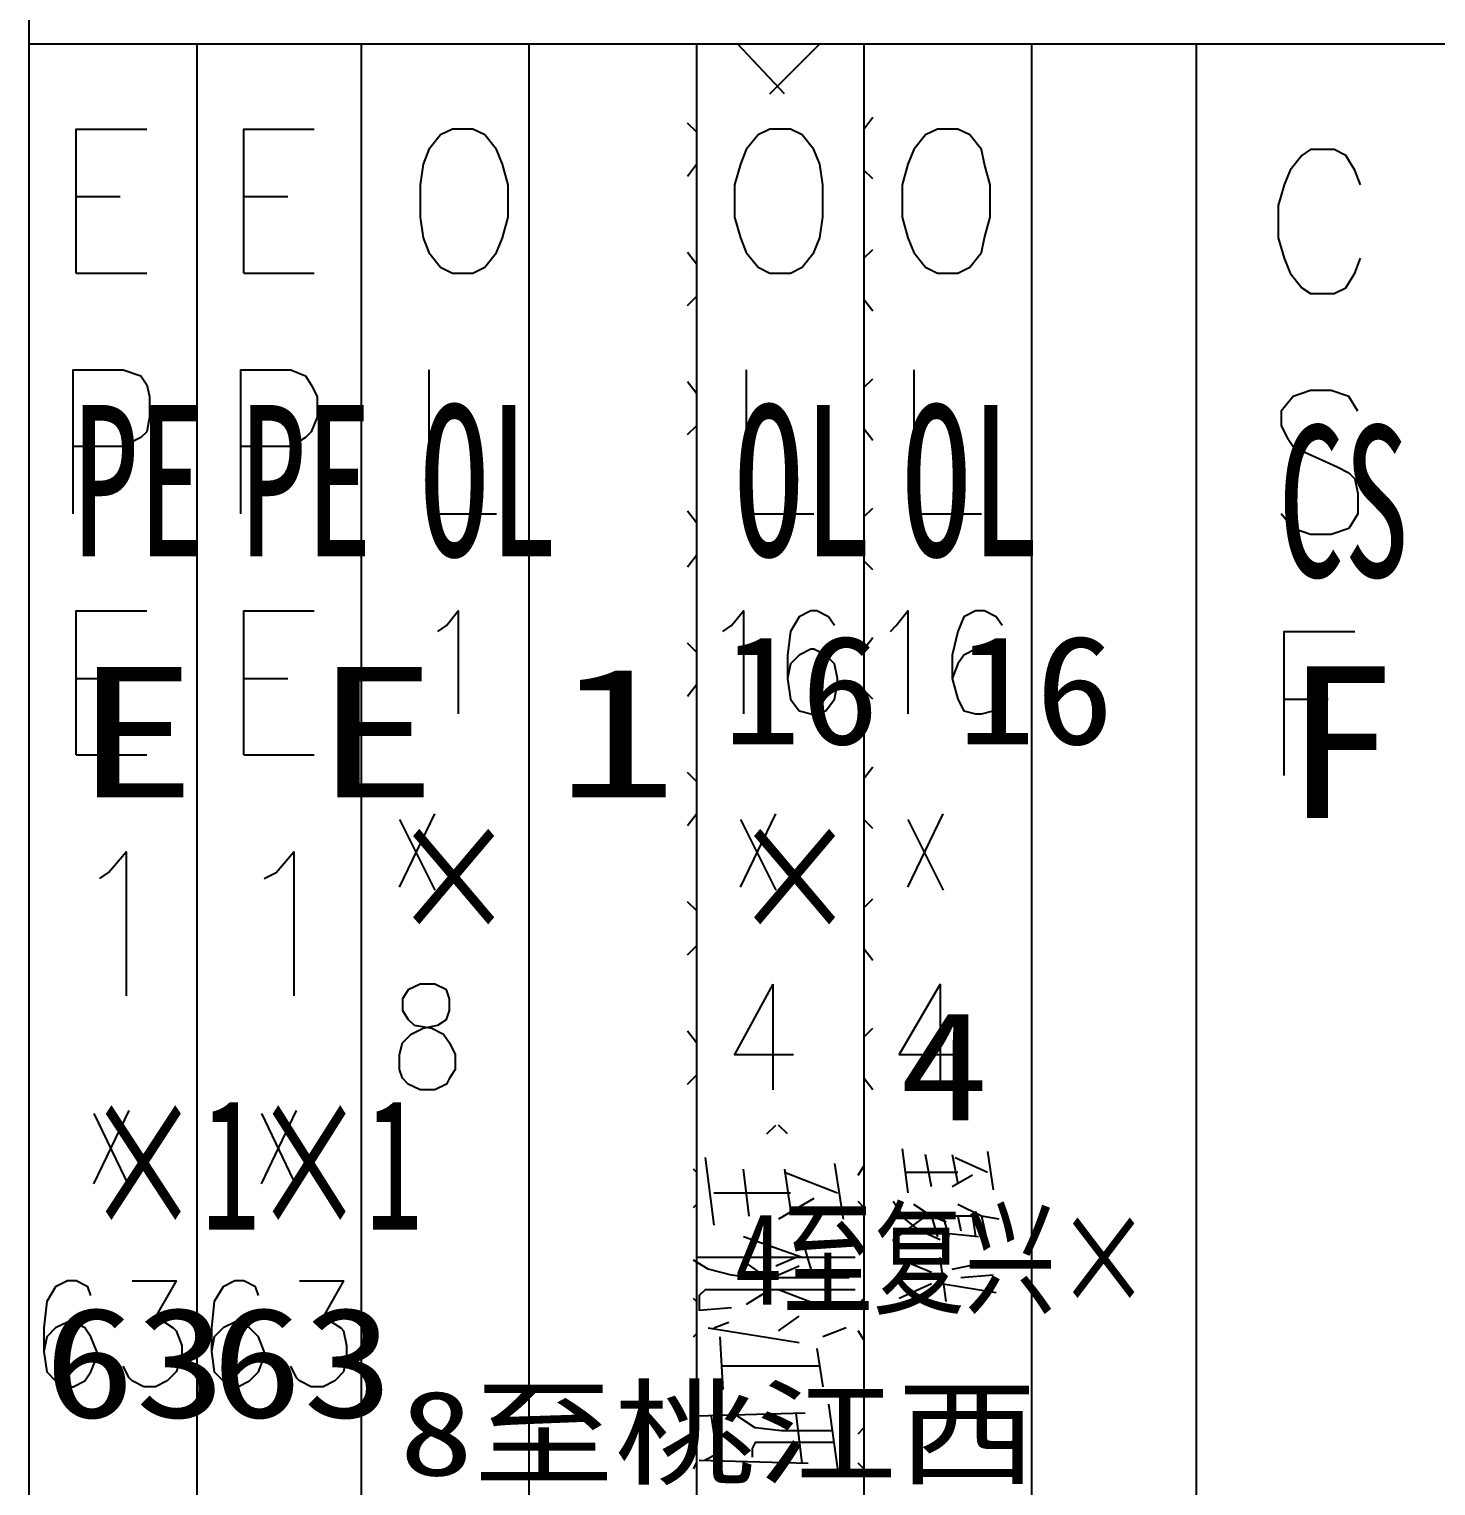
# Model space of a CAD drawing. Header units: metres. Extents: x 17 to 1264, y 17 to 859.
# Drawn here: x 122.2 to 191.2, y 447.3 to 518.7 of the extents above; entities that cross this region are included whole.
import ezdxf

# ---------------------------------------------------------------- set-up
doc = ezdxf.new("R2010")
doc.units = ezdxf.units.M
for name, color, linetype in [('LINES', 7, 'Continuous'), ('POLYLINES', 4, 'Continuous'), ('RECTS', 7, 'Continuous'), ('TEXTS', 3, 'Continuous')]:
    doc.layers.add(name, color=color, linetype=linetype)

msp = doc.modelspace()

# ---------------------------------------------------------------- linework, layer by layer
at = {"layer": 'LINES'}
for p, q in [((122.25, 132.48), (122.25, 727.92)), ((159.258, 515.52), (156.954, 517.968)), ((158.538, 515.52), (160.986, 517.968)), ((154.938, 513.648), (154.506, 514.08)), ((163.146, 513.792), (163.578, 514.368)), ((154.506, 511.488), (154.938, 512.064)), ((163.578, 511.344), (163.146, 511.776)), ((124.554, 510.48), (126.714, 510.48)), ((132.762, 510.48), (134.922, 510.48)), ((154.938, 507.168), (154.506, 507.744)), ((163.146, 507.456), (163.578, 507.888)), ((124.554, 506.736), (128.01, 506.736)), ((132.762, 506.736), (136.218, 506.736)), ((154.506, 505.152), (154.938, 505.584)), ((163.578, 504.864), (163.146, 505.44)), ((154.938, 500.832), (154.506, 501.408)), ((163.146, 501.12), (163.578, 501.552)), ((154.506, 498.816), (154.938, 499.248)), ((163.578, 498.528), (163.146, 499.104)), ((154.938, 494.496), (154.506, 495.072)), ((163.146, 494.784), (163.578, 495.216)), ((154.506, 492.336), (154.938, 492.912)), ((163.578, 492.192), (163.146, 492.624)), ((154.938, 488.16), (154.506, 488.592)), ((163.146, 488.304), (163.578, 488.88)), ((124.554, 486.864), (126.714, 486.864)), ((132.762, 486.864), (134.922, 486.864)), ((154.506, 486), (154.938, 486.576)), ((163.578, 485.856), (163.146, 486.288)), ((183.738, 485.856), (185.898, 485.856)), ((124.554, 483.12), (128.01, 483.12)), ((132.762, 483.12), (136.218, 483.12)), ((154.938, 481.824), (154.506, 482.256)), ((163.146, 481.968), (163.578, 482.544)), ((140.394, 476.64), (142.122, 480.24)), ((140.394, 479.952), (142.122, 476.496)), ((154.506, 479.664), (154.938, 480.24)), ((157.098, 476.64), (158.826, 480.24)), ((157.098, 479.952), (158.826, 476.496)), ((163.578, 479.52), (163.146, 479.952)), ((165.306, 476.64), (167.034, 480.24)), ((165.306, 479.952), (167.034, 476.496)), ((154.938, 475.488), (154.506, 475.92)), ((163.146, 475.632), (163.578, 476.064)), ((154.506, 473.328), (154.938, 473.76)), ((163.578, 473.04), (163.146, 473.616)), ((158.682, 471.888), (158.682, 466.704)), ((166.89, 471.888), (166.89, 466.704)), ((154.938, 469.008), (154.506, 469.584)), ((163.146, 469.296), (163.578, 469.728)), ((154.506, 466.992), (154.938, 467.424)), ((163.578, 466.704), (163.146, 467.28)), ((125.418, 462.096), (127.146, 465.696)), ((125.418, 465.552), (127.146, 461.952)), ((133.626, 462.096), (135.354, 465.696)), ((133.626, 465.552), (135.354, 461.952)), ((158.394, 464.544), (158.826, 464.976)), ((159.402, 464.544), (158.97, 464.976)), ((155.37, 463.392), (155.802, 460.08)), ((165.018, 463.824), (165.306, 461.664)), ((166.458, 461.952), (166.17, 463.536)), ((167.466, 463.536), (167.754, 462.096)), ((167.61, 463.392), (169.194, 462.672)), ((169.194, 463.68), (169.482, 461.808)), ((154.938, 462.672), (154.794, 462.816)), ((157.53, 460.512), (157.242, 462.816)), ((159.258, 462.816), (159.546, 460.8)), ((159.258, 462.672), (161.85, 461.664)), ((161.706, 463.104), (162.138, 460.368)), ((162.858, 462.528), (163.146, 462.96)), ((165.162, 462.672), (167.754, 462.672)), ((168.474, 462.528), (167.466, 461.952)), ((155.802, 461.664), (159.546, 461.664)), ((160.698, 461.376), (158.97, 460.368)), ((163.146, 460.944), (162.858, 461.232)), ((154.794, 460.944), (154.938, 461.088)), ((166.458, 460.512), (166.746, 459.504)), ((168.762, 460.512), (167.034, 460.512)), ((167.322, 459.504), (167.034, 460.512)), ((167.754, 460.512), (167.898, 459.792)), ((168.474, 460.512), (168.618, 459.504)), ((168.906, 460.512), (169.194, 459.216)), ((160.122, 458.496), (157.242, 459.504)), ((160.122, 459.36), (160.554, 457.92)), ((168.762, 459.504), (167.322, 459.648)), ((162.714, 458.496), (154.938, 458.496)), ((159.834, 458.496), (158.826, 458.064)), ((164.73, 458.496), (166.458, 457.776)), ((167.178, 456.336), (166.89, 458.496)), ((157.386, 458.208), (158.394, 457.488)), ((159.978, 458.064), (158.97, 457.632)), ((167.466, 457.92), (168.906, 458.208)), ((169.482, 457.632), (167.898, 457.488)), ((158.538, 456.912), (157.386, 456.192)), ((162.426, 457.488), (157.674, 457.488)), ((160.842, 456.192), (158.97, 456.912)), ((166.458, 457.2), (164.874, 456.48)), ((167.034, 457.2), (169.626, 456.768)), ((154.938, 456.336), (154.794, 456.48)), ((162.858, 456.192), (163.146, 456.48)), ((158.97, 454.896), (159.978, 455.616)), ((154.794, 454.608), (154.938, 454.752)), ((155.514, 455.04), (159.978, 454.32)), ((155.802, 455.04), (156.522, 455.328)), ((162.282, 455.04), (161.13, 454.608)), ((163.146, 454.464), (162.858, 454.896)), ((156.09, 454.608), (156.234, 452.016)), ((160.842, 454.032), (161.13, 452.16)), ((160.986, 453.168), (156.234, 453.168)), ((161.418, 451.296), (161.85, 448.128)), ((160.266, 450.864), (154.938, 450.72)), ((160.122, 448.416), (159.834, 450.864)), ((154.938, 450), (154.794, 450.144)), ((162.858, 449.856), (163.146, 450.144)), ((154.794, 448.128), (154.938, 448.416)), ((155.082, 448.56), (160.41, 448.416)), ((163.146, 448.128), (162.858, 448.416))]:
    msp.add_line(p, q, dxfattribs=at)
at = {"layer": 'POLYLINES'}
for points in [[(124.554, 506.736), (124.554, 513.792), (128.01, 513.792)], [(132.762, 506.736), (132.762, 513.792), (136.218, 513.792)], [(142.986, 513.792), (142.41, 513.504), (141.834, 512.784), (141.546, 512.064), (141.402, 511.056), (141.402, 509.472), (141.546, 508.464), (141.834, 507.744), (142.41, 507.024), (142.986, 506.736), (143.994, 506.736), (144.57, 507.024), (145.146, 507.744), (145.434, 508.464), (145.722, 509.472), (145.722, 511.056), (145.434, 512.064), (145.146, 512.784), (144.57, 513.504), (143.994, 513.792), (142.986, 513.792)], [(158.538, 513.792), (157.962, 513.504), (157.386, 512.784), (157.098, 512.064), (156.81, 511.056), (156.81, 509.472), (157.098, 508.464), (157.386, 507.744), (157.962, 507.024), (158.538, 506.736), (159.546, 506.736), (160.122, 507.024), (160.698, 507.744), (160.986, 508.464), (161.13, 509.472), (161.13, 511.056), (160.986, 512.064), (160.698, 512.784), (160.122, 513.504), (159.546, 513.792), (158.538, 513.792)], [(166.746, 513.792), (166.17, 513.504), (165.594, 512.784), (165.306, 512.064), (165.018, 511.056), (165.018, 509.472), (165.306, 508.464), (165.594, 507.744), (166.17, 507.024), (166.746, 506.736), (167.754, 506.736), (168.33, 507.024), (168.906, 507.744), (169.05, 508.464), (169.338, 509.472), (169.338, 511.056), (169.05, 512.064), (168.906, 512.784), (168.33, 513.504), (167.754, 513.792), (166.746, 513.792)], [(187.482, 511.056), (187.194, 511.776), (186.762, 512.496), (186.186, 512.784), (185.034, 512.784), (184.602, 512.496), (184.026, 511.776), (183.738, 511.056), (183.45, 510.048), (183.45, 508.464), (183.738, 507.456), (184.026, 506.736), (184.602, 506.016), (185.034, 505.728), (186.186, 505.728), (186.762, 506.016), (187.194, 506.736), (187.482, 507.456)], [(124.41, 494.928), (124.41, 501.984), (126.858, 501.984), (127.722, 501.696), (128.01, 501.264), (128.154, 500.688), (128.154, 499.68), (128.01, 498.96), (127.722, 498.672), (126.858, 498.24), (124.41, 498.24)], [(132.618, 494.928), (132.618, 501.984), (135.066, 501.984), (135.786, 501.696), (136.074, 501.264), (136.362, 500.688), (136.362, 499.68), (136.074, 498.96), (135.786, 498.672), (135.066, 498.24), (132.618, 498.24)], [(141.834, 501.984), (141.834, 494.928), (145.146, 494.928)], [(157.386, 501.984), (157.386, 494.928), (160.698, 494.928)], [(165.594, 501.984), (165.594, 494.928), (168.906, 494.928)], [(187.338, 499.968), (186.906, 500.688), (186.042, 500.976), (185.034, 500.976), (184.17, 500.688), (183.594, 499.968), (183.594, 499.248), (183.882, 498.672), (184.17, 498.24), (184.746, 497.952), (186.33, 497.232), (186.906, 496.944), (187.194, 496.656), (187.338, 495.936), (187.338, 494.928), (186.906, 494.208), (186.042, 493.92), (185.034, 493.92), (184.17, 494.208), (183.594, 494.928)], [(124.554, 483.12), (124.554, 490.176), (128.01, 490.176)], [(132.762, 483.12), (132.762, 490.176), (136.218, 490.176)], [(142.266, 489.168), (142.698, 489.456), (143.274, 490.176), (143.274, 485.136)], [(156.234, 489.168), (156.666, 489.456), (157.242, 490.176), (157.242, 485.136)], [(161.706, 489.456), (161.418, 489.888), (160.842, 490.176), (160.554, 490.176), (159.978, 489.888), (159.546, 489.168), (159.402, 488.016), (159.402, 486.864), (159.546, 485.856), (159.978, 485.28), (160.554, 485.136), (160.698, 485.136), (161.274, 485.28), (161.706, 485.856), (161.85, 486.576), (161.85, 486.864), (161.706, 487.584), (161.274, 488.016), (160.698, 488.304), (160.554, 488.304), (159.978, 488.016), (159.546, 487.584), (159.402, 486.864)], [(164.442, 489.168), (164.73, 489.456), (165.306, 490.176), (165.306, 485.136)], [(169.914, 489.456), (169.626, 489.888), (169.05, 490.176), (168.618, 490.176), (168.042, 489.888), (167.754, 489.168), (167.466, 488.016), (167.466, 486.864), (167.754, 485.856), (168.042, 485.28), (168.618, 485.136), (168.906, 485.136), (169.482, 485.28), (169.914, 485.856), (170.058, 486.576), (170.058, 486.864), (169.914, 487.584), (169.482, 488.016), (168.906, 488.304), (168.618, 488.304), (168.042, 488.016), (167.754, 487.584), (167.466, 486.864)], [(183.738, 482.112), (183.738, 489.168), (187.194, 489.168)], [(125.706, 477.072), (126.138, 477.36), (127.002, 478.368), (127.002, 471.312)], [(133.77, 477.072), (134.346, 477.36), (135.21, 478.368), (135.21, 471.312)], [(141.402, 471.888), (140.826, 471.6), (140.538, 471.168), (140.538, 470.592), (140.826, 470.16), (141.114, 469.872), (141.978, 469.728), (142.554, 469.44), (142.842, 469.008), (143.13, 468.432), (143.13, 467.712), (142.842, 467.28), (142.698, 466.992), (142.122, 466.704), (141.402, 466.704), (140.826, 466.992), (140.538, 467.28), (140.394, 467.712), (140.394, 468.432), (140.538, 469.008), (140.97, 469.44), (141.546, 469.728), (142.266, 469.872), (142.698, 470.16), (142.842, 470.592), (142.842, 471.168), (142.698, 471.6), (142.122, 471.888), (141.402, 471.888)], [(158.682, 471.888), (156.81, 468.432), (159.69, 468.432)], [(166.89, 471.888), (164.874, 468.432), (167.898, 468.432)], [(166.89, 459.36), (165.882, 459.792), (165.162, 460.368), (164.586, 461.232)], [(166.17, 460.512), (164.586, 459.36), (164.73, 458.928)], [(167.178, 460.224), (166.458, 460.512), (165.594, 461.088)], [(169.77, 460.368), (168.906, 460.512), (167.754, 461.088)], [(157.674, 457.488), (156.666, 457.632), (155.514, 457.92), (154.794, 458.352)], [(125.274, 456.624), (125.13, 457.056), (124.554, 457.344), (124.122, 457.344), (123.546, 457.056), (123.114, 456.336), (122.97, 455.04), (122.97, 453.888), (123.114, 452.88), (123.546, 452.448), (124.122, 452.16), (124.41, 452.16), (124.986, 452.448), (125.274, 452.88), (125.562, 453.6), (125.562, 453.888), (125.274, 454.608), (124.986, 455.04), (124.41, 455.328), (124.122, 455.328), (123.546, 455.04), (123.114, 454.608), (122.97, 453.888)], [(127.29, 457.344), (129.45, 457.344), (128.298, 455.328), (128.874, 455.328), (129.306, 455.04), (129.45, 454.896), (129.738, 454.176), (129.738, 453.6), (129.45, 452.88), (129.018, 452.448), (128.442, 452.16), (127.866, 452.16), (127.29, 452.448), (127.146, 452.592), (126.858, 453.168)], [(133.482, 456.624), (133.338, 457.056), (132.762, 457.344), (132.33, 457.344), (131.754, 457.056), (131.322, 456.336), (131.178, 455.04), (131.178, 453.888), (131.322, 452.88), (131.754, 452.448), (132.33, 452.16), (132.474, 452.16), (133.05, 452.448), (133.482, 452.88), (133.77, 453.6), (133.77, 453.888), (133.482, 454.608), (133.05, 455.04), (132.474, 455.328), (132.33, 455.328), (131.754, 455.04), (131.322, 454.608), (131.178, 453.888)], [(135.498, 457.344), (137.658, 457.344), (136.506, 455.328), (137.082, 455.328), (137.514, 455.04), (137.658, 454.896), (137.802, 454.176), (137.802, 453.6), (137.658, 452.88), (137.226, 452.448), (136.65, 452.16), (136.074, 452.16), (135.498, 452.448), (135.354, 452.592), (135.066, 453.168)], [(162.714, 456.912), (155.37, 456.912), (155.082, 456.624), (155.082, 455.904), (156.666, 456.048)], [(155.658, 450.72), (155.946, 448.848), (155.37, 448.56)], [(161.562, 450), (159.114, 450), (157.818, 450.144), (156.954, 450.72)], [(161.706, 449.424), (157.818, 449.424), (157.674, 449.136), (157.674, 448.704)]]:
    msp.add_lwpolyline(points, dxfattribs=at)
at = {"layer": 'RECTS'}
for points in [[(122.25, 517.968), (130.458, 517.968), (130.458, 400.032), (122.25, 400.032)], [(130.458, 517.968), (138.522, 517.968), (138.522, 400.032), (130.458, 400.032)], [(138.522, 517.968), (146.73, 517.968), (146.73, 400.032), (138.522, 400.032)], [(146.73, 517.968), (154.938, 517.968), (154.938, 400.032), (146.73, 400.032)], [(154.938, 517.968), (163.146, 517.968), (163.146, 400.032), (154.938, 400.032)], [(154.938, 517.968), (163.146, 517.968), (163.146, 400.032), (154.938, 400.032)], [(163.146, 517.968), (171.354, 517.968), (171.354, 400.032), (163.146, 400.032)], [(171.354, 517.968), (179.418, 517.968), (179.418, 400.032), (171.354, 400.032)], [(179.418, 517.968), (192.522, 517.968), (192.522, 400.032), (179.418, 400.032)]]:
    msp.add_lwpolyline(points, dxfattribs=at)

# ---------------------------------------------------------------- texts
at = {"layer": 'TEXTS'}
for s, height, width, p in [('PE', 7.425, 0.636292, (124.41, 492.849)), ('PE', 7.425, 0.636292, (132.618, 492.849)), ('OL', 7.425, 0.666728, (141.402, 492.849)), ('OL', 7.425, 0.666728, (156.81, 492.849)), ('OL', 7.425, 0.666728, (165.018, 492.849)), ('CS', 7.425, 0.636137, (183.45, 491.841)), ('16 16', 5.346, 1.053305, (156.234, 483.639)), ('E E 1', 6.3855, 1.35537, (124.554, 481.041)), ('F', 7.425, 1.09106, (183.738, 480.033)), ('×', 5.346, 0.848403, (139.962, 474.423)), ('×', 5.346, 0.848403, (156.666, 474.423)), ('4', 5.346, 1.211639, (164.874, 465.207)), ('×1', 6.4222, 0.653753, (124.986, 459.859)), ('×1', 6.4222, 0.635068, (133.194, 459.859)), ('4至复兴×', 4.5056, 0.762828, (156.81, 456.175)), ('63', 5.4195, 1.211639, (122.97, 450.643)), ('63', 5.4195, 1.211639, (131.178, 450.643)), ('8至桃江西', 4.1612, 1.277902, (140.394, 447.806))]:
    msp.add_text(s, height=height, dxfattribs=dict(at, width=width)).set_placement(p)

doc.saveas('drawing.dxf')
